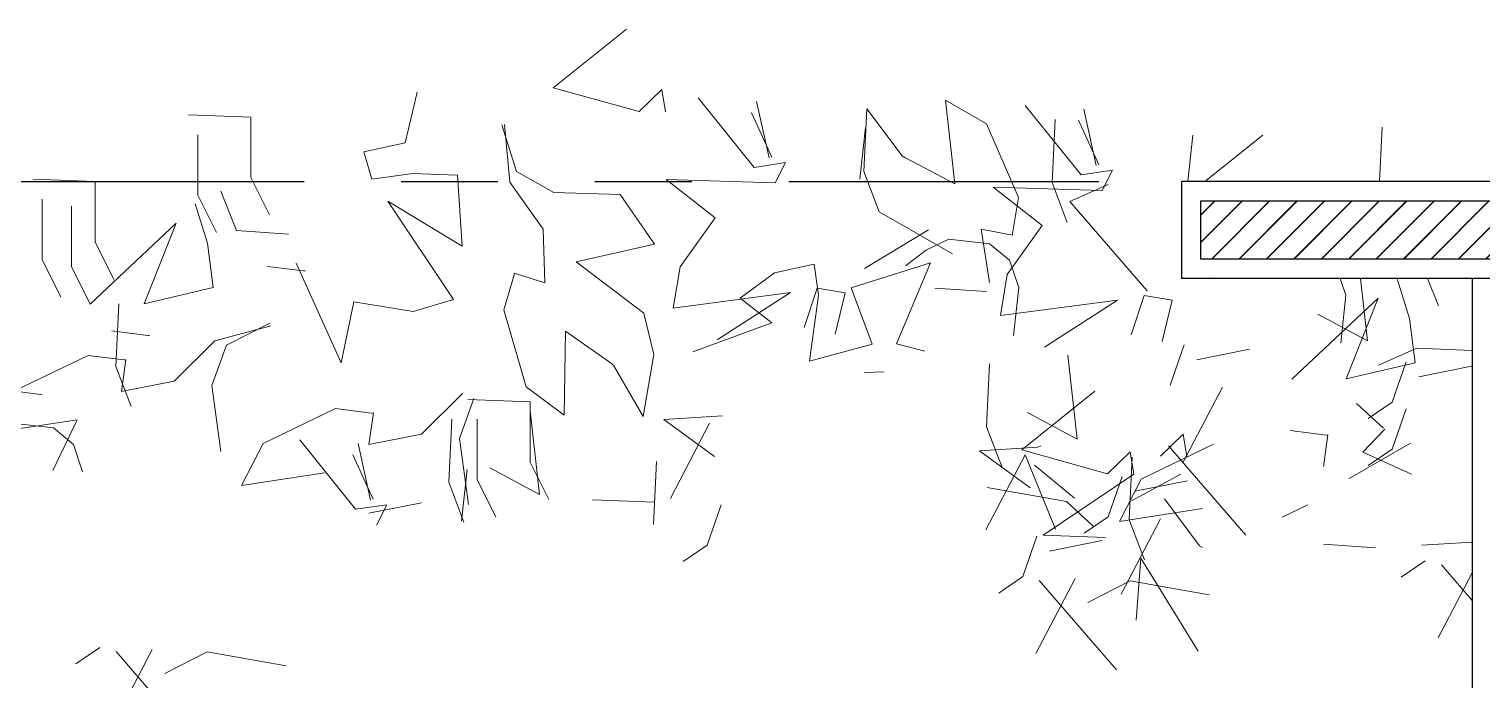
# Model space of a CAD drawing. Header units: inches. Extents: x 0.9 to 45.9, y 0.4 to 30.4.
# Drawn here: x 19.496 to 20.995, y 4.788 to 5.459 of the extents above; entities that cross this region are included whole.
import ezdxf

# ---------------------------------------------------------------- set-up
doc = ezdxf.new("R2010")
doc.units = ezdxf.units.IN
doc.header["$MEASUREMENT"] = 0
doc.linetypes.add('JIS_09_08', pattern=[10.75, 8, -0.55, 0.55, -0.55, 0.55, -0.55])
doc.layers.add('ARBOLES', color=3, linetype='Continuous', lineweight=0)
doc.layers.add('MUROS', color=9, linetype='Continuous')

msp = doc.modelspace()

# ---------------------------------------------------------------- hatches: boundary and pattern name
h = msp.add_hatch()
h.set_pattern_fill('JIS_LC_20', color=250, scale=0.001, style=0)
h.set_pattern_definition([(45, (-1607.790423, -927.80199), (-0.01414213562, 0.01414213562), []), (45, (-1607.790023, -927.80199), (-0.01414213562, 0.01414213562), [])])
h.paths.add_polyline_path([(20.7049, 5.2224), (20.7049, 5.2824), (29.5649, 5.2824), (29.5649, 5.2224)])

# ---------------------------------------------------------------- linework, layer by layer
at = {"color": 251, "linetype": 'JIS_09_08', "ltscale": 0.04}
msp.add_line((19.4599, 5.3024, -0.074), (20.6849, 5.3024, -0.074), dxfattribs=at)
at = {"color": 250, "elevation": -0.074}
msp.add_lwpolyline([(20.7049, 5.2224), (20.7049, 5.2824), (29.5649, 5.2824), (29.5649, 5.2224)], close=True, dxfattribs=at)
at = {"layer": 'ARBOLES', "lineweight": 5}
for p, q in [((20.1125, 5.4595, -0.074), (20.037, 5.399, -0.074)), ((20.037, 5.399, -0.074), (20.1256, 5.3745, -0.074)), ((20.1256, 5.3745, -0.074), (20.149, 5.3972, -0.074)), ((20.149, 5.3972, -0.074), (20.1526, 5.374, -0.074)), ((20.149, 5.3972, -0.074), (20.149, 5.3972, -0.074)), ((19.8841, 5.3423, -0.074), (19.8965, 5.3944, -0.074)), ((20.1865, 5.3885, -0.074), (20.2441, 5.3169, -0.074)), ((20.2598, 5.3266, -0.074), (20.2468, 5.3848, -0.074)), ((20.4415, 5.386, -0.074), (20.4511, 5.2998, -0.074)), ((20.484, 5.3619, -0.074), (20.4415, 5.386, -0.074)), ((20.5239, 5.3808, -0.074), (20.5816, 5.3092, -0.074)), ((19.6608, 5.371, -0.074), (19.725, 5.3687, -0.074)), ((19.725, 5.3687, -0.074), (19.7251, 5.3065, -0.074)), ((20.2415, 5.3732, -0.074), (20.2623, 5.3274, -0.074)), ((20.3606, 5.3772, -0.074), (20.3575, 5.3125, -0.074)), ((20.3969, 5.3289, -0.074), (20.3606, 5.3772, -0.074)), ((20.5546, 5.3662, -0.074), (20.5515, 5.3014, -0.074)), ((20.5972, 5.3188, -0.074), (20.5842, 5.377, -0.074)), ((19.9991, 5.3125, -0.074), (19.984, 5.3606, -0.074)), ((19.9867, 5.361, -0.074), (19.9923, 5.3017, -0.074)), ((20.3592, 5.3579, -0.074), (20.3534, 5.3047, -0.074)), ((20.5169, 5.2859, -0.074), (20.484, 5.3619, -0.074)), ((20.5789, 5.3654, -0.074), (20.5998, 5.3196, -0.074)), ((20.8921, 5.3584, -0.074), (20.8894, 5.3024, -0.074)), ((19.6703, 5.3505, -0.074), (19.6704, 5.2883, -0.074)), ((19.8414, 5.3329, -0.074), (19.8841, 5.3423, -0.074)), ((20.6967, 5.3501, -0.074), (20.6915, 5.3024, -0.074)), ((20.769, 5.3502, -0.074), (20.7092, 5.3024, -0.074)), ((19.8497, 5.3048, -0.074), (19.8414, 5.3329, -0.074)), ((20.2441, 5.3169, -0.074), (20.2764, 5.3218, -0.074)), ((20.2764, 5.3218, -0.074), (20.2658, 5.3008, -0.074)), ((20.2764, 5.3218, -0.074), (20.2764, 5.3218, -0.074)), ((20.3998, 5.3272, -0.074), (20.3969, 5.3289, -0.074)), ((20.4511, 5.2998, -0.074), (20.3998, 5.3272, -0.074)), ((19.7251, 5.3065, -0.074), (19.7442, 5.2678, -0.074)), ((19.7251, 5.3065, -0.074), (19.7251, 5.3065, -0.074)), ((19.892, 5.3106, -0.074), (19.8497, 5.3048, -0.074)), ((19.892, 5.3106, -0.074), (19.892, 5.3106, -0.074)), ((19.9381, 5.3088, -0.074), (19.892, 5.3106, -0.074)), ((19.9429, 5.2358, -0.074), (19.9381, 5.3088, -0.074)), ((20.0374, 5.2909, -0.074), (19.9991, 5.3125, -0.074)), ((20.3575, 5.3125, -0.074), (20.3732, 5.2712, -0.074)), ((20.5816, 5.3092, -0.074), (20.6138, 5.314, -0.074)), ((20.6138, 5.314, -0.074), (20.6033, 5.293, -0.074)), ((20.6138, 5.314, -0.074), (20.6138, 5.314, -0.074)), ((19.5002, 5.3046, -0.074), (19.5643, 5.3023, -0.074)), ((19.5643, 5.3023, -0.074), (19.5645, 5.2401, -0.074)), ((19.694, 5.2923, -0.074), (19.7103, 5.2517, -0.074)), ((19.9923, 5.3017, -0.074), (20.0265, 5.2532, -0.074)), ((20.1059, 5.289, -0.074), (20.0374, 5.2909, -0.074)), ((20.2658, 5.3008, -0.074), (20.1533, 5.3042, -0.074)), ((20.1533, 5.3042, -0.074), (20.204, 5.2649, -0.074)), ((20.4907, 5.2964, -0.074), (20.5415, 5.2571, -0.074)), ((20.6033, 5.293, -0.074), (20.4907, 5.2964, -0.074)), ((20.5515, 5.3014, -0.074), (20.5672, 5.2602, -0.074)), ((20.6093, 5.2991, -0.074), (20.5699, 5.2816, -0.074)), ((19.5096, 5.2841, -0.074), (19.5098, 5.2218, -0.074)), ((19.5399, 5.2769, -0.074), (19.5401, 5.2147, -0.074)), ((19.6803, 5.2387, -0.074), (19.6676, 5.2794, -0.074)), ((19.6704, 5.2883, -0.074), (19.6895, 5.2496, -0.074)), ((19.6704, 5.2883, -0.074), (19.6704, 5.2883, -0.074)), ((19.8662, 5.2821, -0.074), (19.9429, 5.2358, -0.074)), ((19.9339, 5.1808, -0.074), (19.8662, 5.2821, -0.074)), ((20.1415, 5.2378, -0.074), (20.1059, 5.289, -0.074)), ((20.5108, 5.2488, -0.074), (20.5169, 5.2859, -0.074)), ((20.5699, 5.2816, -0.074), (20.6497, 5.1895, -0.074)), ((20.204, 5.2649, -0.074), (20.1679, 5.2143, -0.074)), ((20.3732, 5.2712, -0.074), (20.449, 5.2276, -0.074)), ((19.5591, 5.176, -0.074), (19.648, 5.2595, -0.074)), ((19.648, 5.2595, -0.074), (19.6149, 5.1761, -0.074)), ((19.7103, 5.2517, -0.074), (19.7637, 5.2481, -0.074)), ((20.0265, 5.2532, -0.074), (20.0282, 5.1979, -0.074)), ((20.3582, 5.2127, -0.074), (20.4239, 5.2526, -0.074)), ((20.487, 5.1983, -0.074), (20.4784, 5.253, -0.074)), ((20.4784, 5.253, -0.074), (20.5108, 5.247, -0.074)), ((20.5415, 5.2571, -0.074), (20.5053, 5.2065, -0.074)), ((20.5108, 5.247, -0.074), (20.5108, 5.2488, -0.074)), ((19.5645, 5.2401, -0.074), (19.5836, 5.2014, -0.074)), ((19.5645, 5.2401, -0.074), (19.5645, 5.2401, -0.074)), ((19.6803, 5.2387, -0.074), (19.6803, 5.2387, -0.074)), ((19.6861, 5.1929, -0.074), (19.6803, 5.2387, -0.074)), ((20.0605, 5.2194, -0.074), (20.1415, 5.2378, -0.074)), ((20.422, 5.232, -0.074), (20.4005, 5.2155, -0.074)), ((20.4449, 5.2428, -0.074), (20.422, 5.232, -0.074)), ((20.4871, 5.2382, -0.074), (20.4449, 5.2428, -0.074)), ((20.5077, 5.2212, -0.074), (20.4871, 5.2382, -0.074)), ((19.5098, 5.2218, -0.074), (19.5289, 5.1832, -0.074)), ((19.5098, 5.2218, -0.074), (19.5098, 5.2218, -0.074)), ((19.7717, 5.218, -0.074), (19.8183, 5.1155, -0.074)), ((20.1303, 5.1667, -0.074), (20.0605, 5.2194, -0.074)), ((20.2653, 5.208, -0.074), (20.3062, 5.2172, -0.074)), ((20.3062, 5.2172, -0.074), (20.3106, 5.185, -0.074)), ((20.3444, 5.1928, -0.074), (20.426, 5.2183, -0.074)), ((20.426, 5.2183, -0.074), (20.3912, 5.1349, -0.074)), ((20.5171, 5.1929, -0.074), (20.5077, 5.2212, -0.074)), ((19.5401, 5.2147, -0.074), (19.5591, 5.176, -0.074)), ((19.5401, 5.2147, -0.074), (19.5401, 5.2147, -0.074)), ((19.7794, 5.2101, -0.074), (19.7421, 5.2147, -0.074)), ((19.7812, 5.2102, -0.074), (19.7794, 5.2101, -0.074)), ((19.9966, 5.206, -0.074), (19.9859, 5.17, -0.074)), ((19.9968, 5.2078, -0.074), (19.9966, 5.206, -0.074)), ((20.0282, 5.1979, -0.074), (19.9968, 5.2078, -0.074)), ((20.1679, 5.2143, -0.074), (20.1608, 5.1717, -0.074)), ((20.1679, 5.2143, -0.074), (20.1679, 5.2143, -0.074)), ((20.2298, 5.1819, -0.074), (20.2653, 5.208, -0.074)), ((20.5053, 5.2065, -0.074), (20.4982, 5.164, -0.074)), ((20.5053, 5.2065, -0.074), (20.5053, 5.2065, -0.074)), ((20.7165, 5.2024, -0.074), (20.7157, 5.2018, -0.074)), ((20.8545, 5.1851, -0.074), (20.8488, 5.2024, -0.074)), ((20.8697, 5.2024, -0.074), (20.8769, 5.138, -0.074)), ((20.9075, 5.202, -0.074), (20.9082, 5.2024, -0.074)), ((20.9202, 5.1612, -0.074), (20.9075, 5.202, -0.074)), ((20.9389, 5.2024, -0.074), (20.9502, 5.1742, -0.074)), ((19.6149, 5.1761, -0.074), (19.6861, 5.1929, -0.074)), ((20.1608, 5.1717, -0.074), (20.2816, 5.1877, -0.074)), ((20.2816, 5.1877, -0.074), (20.2062, 5.1392, -0.074)), ((20.2958, 5.1519, -0.074), (20.3092, 5.1925, -0.074)), ((20.3092, 5.1925, -0.074), (20.3381, 5.1875, -0.074)), ((20.3381, 5.1875, -0.074), (20.3277, 5.145, -0.074)), ((20.366, 5.1345, -0.074), (20.3444, 5.1928, -0.074)), ((20.4305, 5.1925, -0.074), (20.4839, 5.1888, -0.074)), ((20.5119, 5.1435, -0.074), (20.5171, 5.1929, -0.074)), ((19.5888, 5.1763, -0.074), (19.5857, 5.1116, -0.074)), ((19.8183, 5.1155, -0.074), (19.8312, 5.1784, -0.074)), ((19.8312, 5.1784, -0.074), (19.8926, 5.1683, -0.074)), ((19.8926, 5.1683, -0.074), (19.9339, 5.1808, -0.074)), ((20.2624, 5.1565, -0.074), (20.2298, 5.1819, -0.074)), ((20.3106, 5.185, -0.074), (20.3013, 5.1169, -0.074)), ((20.4982, 5.164, -0.074), (20.6191, 5.1799, -0.074)), ((20.6191, 5.1799, -0.074), (20.5436, 5.1315, -0.074)), ((20.6332, 5.1442, -0.074), (20.6466, 5.1847, -0.074)), ((20.6466, 5.1847, -0.074), (20.6756, 5.1798, -0.074)), ((20.6756, 5.1798, -0.074), (20.6652, 5.1372, -0.074)), ((20.799, 5.0986, -0.074), (20.8879, 5.182, -0.074)), ((20.8494, 5.1357, -0.074), (20.8545, 5.1851, -0.074)), ((20.8879, 5.182, -0.074), (20.8548, 5.0987, -0.074)), ((19.6998, 5.1334, -0.074), (19.7447, 5.1561, -0.074)), ((19.8926, 5.1683, -0.074), (19.8926, 5.1683, -0.074)), ((19.9859, 5.17, -0.074), (20.0091, 5.0905, -0.074)), ((20.1408, 5.1238, -0.074), (20.1303, 5.1667, -0.074)), ((20.181, 5.1266, -0.074), (20.2624, 5.1565, -0.074)), ((20.2624, 5.1565, -0.074), (20.2624, 5.1565, -0.074)), ((20.8769, 5.138, -0.074), (20.8256, 5.1654, -0.074)), ((20.9202, 5.1612, -0.074), (20.9202, 5.1612, -0.074)), ((20.926, 5.1155, -0.074), (20.9202, 5.1612, -0.074)), ((19.6187, 5.1437, -0.074), (19.5815, 5.1483, -0.074)), ((19.6205, 5.1437, -0.074), (19.6187, 5.1437, -0.074)), ((19.7456, 5.1536, -0.074), (19.688, 5.1382, -0.074)), ((20.0483, 5.0613, -0.074), (20.0495, 5.148, -0.074)), ((20.0495, 5.148, -0.074), (20.097, 5.1145, -0.074)), ((19.688, 5.1382, -0.074), (19.6458, 5.0966, -0.074)), ((19.6848, 5.092, -0.074), (19.6998, 5.1334, -0.074)), ((20.3013, 5.1169, -0.074), (20.366, 5.1345, -0.074)), ((20.3912, 5.1349, -0.074), (20.4204, 5.1273, -0.074)), ((20.6878, 5.1339, -0.074), (20.6734, 5.0922, -0.074)), ((20.7551, 5.1295, -0.074), (20.7008, 5.1186, -0.074)), ((20.9277, 5.1304, -0.074), (20.8883, 5.1129, -0.074)), ((20.9849, 5.1282, -0.074), (20.9277, 5.1304, -0.074)), ((20.9277, 5.1304, -0.074), (20.9277, 5.1304, -0.074)), ((19.5571, 5.1229, -0.074), (19.4824, 5.087, -0.074)), ((19.5943, 5.1183, -0.074), (19.5571, 5.1229, -0.074)), ((19.5857, 5.1116, -0.074), (19.6014, 5.0703, -0.074)), ((19.5915, 5.0858, -0.074), (19.5961, 5.1184, -0.074)), ((19.5961, 5.1184, -0.074), (19.5943, 5.1183, -0.074)), ((20.097, 5.1145, -0.074), (20.0996, 5.1124, -0.074)), ((20.0996, 5.1124, -0.074), (20.1296, 5.06, -0.074)), ((20.1296, 5.06, -0.074), (20.1408, 5.1238, -0.074)), ((20.487, 5.1143, -0.074), (20.4839, 5.0495, -0.074)), ((20.5679, 5.1231, -0.074), (20.5775, 5.0368, -0.074)), ((20.8548, 5.0987, -0.074), (20.926, 5.1155, -0.074)), ((20.9167, 5.1163, -0.074), (20.9024, 5.0747, -0.074)), ((20.9841, 5.1119, -0.074), (20.9298, 5.101, -0.074)), ((19.6458, 5.0966, -0.074), (19.5915, 5.0858, -0.074)), ((20.3782, 5.1062, -0.074), (20.3576, 5.1053, -0.074)), ((19.5079, 5.0828, -0.074), (19.4707, 5.0874, -0.074)), ((19.5097, 5.0829, -0.074), (19.5079, 5.0828, -0.074)), ((19.6942, 5.0241, -0.074), (19.6848, 5.092, -0.074)), ((19.9433, 5.0836, -0.074), (19.901, 5.0419, -0.074)), ((20.0091, 5.0905, -0.074), (20.0483, 5.0613, -0.074)), ((20.5957, 5.086, -0.074), (20.5202, 5.0256, -0.074)), ((20.6869, 5.0128, -0.074), (20.7274, 5.0903, -0.074)), ((19.8123, 5.0683, -0.074), (19.7377, 5.0323, -0.074)), ((19.8496, 5.0636, -0.074), (19.8123, 5.0683, -0.074)), ((19.9401, 5.0374, -0.074), (19.9551, 5.0787, -0.074)), ((19.9489, 5.0776, -0.074), (20.0131, 5.0753, -0.074)), ((20.0131, 5.0753, -0.074), (20.0132, 5.0131, -0.074)), ((20.8933, 5.048, -0.074), (20.8657, 5.0735, -0.074)), ((20.9024, 5.0747, -0.074), (20.8777, 5.0578, -0.074)), ((20.9167, 5.0679, -0.074), (20.9024, 5.0263, -0.074)), ((19.4601, 5.0435, -0.074), (19.5459, 5.0566, -0.074)), ((19.5213, 5.0484, -0.074), (19.4791, 5.053, -0.074)), ((19.5459, 5.0566, -0.074), (19.5206, 5.0042, -0.074)), ((19.8468, 5.0311, -0.074), (19.8514, 5.0637, -0.074)), ((19.8514, 5.0637, -0.074), (19.8496, 5.0636, -0.074)), ((19.9322, 5.0571, -0.074), (19.9291, 4.9924, -0.074)), ((19.9584, 5.0571, -0.074), (19.9585, 4.9949, -0.074)), ((20.0131, 5.0659, -0.074), (20.0227, 4.9797, -0.074)), ((20.2114, 5.0608, -0.074), (20.1511, 5.057, -0.074)), ((20.1511, 5.057, -0.074), (20.2034, 5.0188, -0.074)), ((20.1578, 4.9756, -0.074), (20.1983, 5.0531, -0.074)), ((20.5775, 5.0368, -0.074), (20.5262, 5.0642, -0.074)), ((19.5419, 5.0313, -0.074), (19.5213, 5.0484, -0.074)), ((19.901, 5.0419, -0.074), (19.8468, 5.0311, -0.074)), ((19.9495, 4.9694, -0.074), (19.9401, 5.0374, -0.074)), ((20.4839, 5.0495, -0.074), (20.4996, 5.0083, -0.074)), ((20.6635, 5.0192, -0.074), (20.6869, 5.0419, -0.074)), ((20.6869, 5.0419, -0.074), (20.6869, 5.0419, -0.074)), ((20.6869, 5.0419, -0.074), (20.6905, 5.0187, -0.074)), ((20.8342, 5.0409, -0.074), (20.797, 5.0455, -0.074)), ((20.8314, 5.0083, -0.074), (20.836, 5.041, -0.074)), ((20.836, 5.041, -0.074), (20.8342, 5.0409, -0.074)), ((20.872, 5.0232, -0.074), (20.8948, 5.047, -0.074)), ((19.5513, 5.003, -0.074), (19.5419, 5.0313, -0.074)), ((19.7377, 5.0323, -0.074), (19.7154, 4.9888, -0.074)), ((19.7754, 5.0359, -0.074), (19.833, 4.9643, -0.074)), ((19.8486, 4.9739, -0.074), (19.8356, 5.0321, -0.074)), ((20.5369, 5.0283, -0.074), (20.4766, 5.0245, -0.074)), ((20.4766, 5.0245, -0.074), (20.5289, 4.9863, -0.074)), ((20.5202, 5.0256, -0.074), (20.6088, 5.001, -0.074)), ((20.5399, 5.0297, -0.074), (20.5369, 5.0283, -0.074)), ((20.6088, 5.001, -0.074), (20.6322, 5.0237, -0.074)), ((20.6322, 5.0237, -0.074), (20.6322, 5.0237, -0.074)), ((20.6322, 5.0237, -0.074), (20.6358, 5.0005, -0.074)), ((20.718, 5.0314, -0.074), (20.6434, 4.9954, -0.074)), ((20.6716, 5.0297, -0.074), (20.7514, 4.9376, -0.074)), ((20.8582, 4.9962, -0.074), (20.9213, 5.0326, -0.074)), ((20.9224, 5.0004, -0.074), (20.872, 5.0232, -0.074)), ((20.9024, 5.0263, -0.074), (20.8777, 5.0094, -0.074)), ((19.8303, 5.0206, -0.074), (19.8512, 4.9747, -0.074)), ((20.0227, 4.9797, -0.074), (19.9714, 5.007, -0.074)), ((20.0132, 5.0131, -0.074), (20.0323, 4.9744, -0.074)), ((20.0132, 5.0131, -0.074), (20.0132, 5.0131, -0.074)), ((20.1435, 5.0135, -0.074), (20.1403, 4.9488, -0.074)), ((20.4833, 4.943, -0.074), (20.5238, 5.0206, -0.074)), ((20.5238, 5.0206, -0.074), (20.5552, 4.9437, -0.074)), ((20.5334, 5.0098, -0.074), (20.5747, 4.9757, -0.074)), ((20.6343, 5.0181, -0.074), (20.6312, 4.9534, -0.074)), ((19.7154, 4.9888, -0.074), (19.8011, 5.0019, -0.074)), ((19.9291, 4.9924, -0.074), (19.9448, 4.9511, -0.074)), ((19.9481, 5.0052, -0.074), (19.9423, 4.952, -0.074)), ((19.9585, 4.9949, -0.074), (19.9776, 4.9562, -0.074)), ((19.9585, 4.9949, -0.074), (19.9585, 4.9949, -0.074)), ((20.6358, 5.0005, -0.074), (20.5424, 4.9376, -0.074)), ((20.6237, 4.9981, -0.074), (20.6094, 4.9565, -0.074)), ((20.6434, 4.9954, -0.074), (20.621, 4.9519, -0.074)), ((20.6844, 5.0007, -0.074), (20.6335, 4.973, -0.074)), ((20.6911, 4.9937, -0.074), (20.6368, 4.9829, -0.074)), ((20.5663, 4.9723, -0.074), (20.4847, 4.9867, -0.074)), ((19.833, 4.9643, -0.074), (19.8652, 4.9691, -0.074)), ((19.9009, 4.9711, -0.074), (19.8466, 4.9603, -0.074)), ((19.8652, 4.9691, -0.074), (19.8547, 4.9481, -0.074)), ((19.8652, 4.9691, -0.074), (19.8652, 4.9691, -0.074)), ((20.0775, 4.9741, -0.074), (20.1416, 4.9718, -0.074)), ((20.2102, 4.9691, -0.074), (20.1958, 4.9274, -0.074)), ((20.5939, 4.9468, -0.074), (20.5663, 4.9723, -0.074)), ((20.621, 4.9519, -0.074), (20.7068, 4.965, -0.074)), ((20.7038, 4.9267, -0.074), (20.6675, 4.975, -0.074)), ((20.7889, 4.9561, -0.074), (20.8153, 4.9689, -0.074)), ((20.6094, 4.9565, -0.074), (20.5847, 4.9396, -0.074)), ((20.6229, 4.877, -0.074), (20.6634, 4.9546, -0.074)), ((20.6312, 4.9534, -0.074), (20.6469, 4.9121, -0.074)), ((20.5357, 4.9365, -0.074), (20.5213, 4.8949, -0.074)), ((20.5424, 4.9376, -0.074), (20.6066, 4.9353, -0.074)), ((20.603, 4.9321, -0.074), (20.5488, 4.9213, -0.074)), ((20.1958, 4.9274, -0.074), (20.1711, 4.9106, -0.074)), ((20.7067, 4.925, -0.074), (20.7038, 4.9267, -0.074)), ((20.8317, 4.9283, -0.074), (20.8851, 4.9247, -0.074)), ((20.9849, 4.9305, -0.074), (20.9325, 4.9272, -0.074)), ((20.6431, 4.914, -0.074), (20.6382, 4.85, -0.074)), ((20.7021, 4.8181, -0.074), (20.6431, 4.914, -0.074)), ((20.9363, 4.9112, -0.074), (20.9116, 4.8943, -0.074)), ((20.9532, 4.9071, -0.074), (20.9849, 4.8704, -0.074)), ((20.5213, 4.8949, -0.074), (20.4966, 4.878, -0.074)), ((20.5348, 4.8155, -0.074), (20.5753, 4.893, -0.074)), ((20.5382, 4.8908, -0.074), (20.6179, 4.7987, -0.074)), ((20.632, 4.8905, -0.074), (20.5885, 4.8682, -0.074)), ((20.7136, 4.8762, -0.074), (20.632, 4.8905, -0.074)), ((20.9498, 4.8317, -0.074), (20.9849, 4.8989, -0.074)), ((19.5692, 4.8218, -0.074), (19.5446, 4.8049, -0.074)), ((19.5828, 4.7423, -0.074), (19.6233, 4.8198, -0.074)), ((19.5861, 4.8177, -0.074), (19.6659, 4.7255, -0.074)), ((19.68, 4.8173, -0.074), (19.6364, 4.795, -0.074)), ((19.7616, 4.803, -0.074), (19.68, 4.8173, -0.074))]:
    msp.add_line(p, q, dxfattribs=at)
at = {"layer": 'MUROS'}
for p, q in [((29.5849, 5.3024, -0.074), (20.6849, 5.3024, -0.074)), ((20.6849, 5.3024, -0.074), (20.6849, 5.2024, -0.074)), ((29.5849, 5.2024, -0.074), (20.6849, 5.2024, -0.074)), ((20.9849, 5.2024, -0.074), (20.9849, 2.4024, -0.074))]:
    msp.add_line(p, q, dxfattribs=at)

doc.saveas('drawing.dxf')
